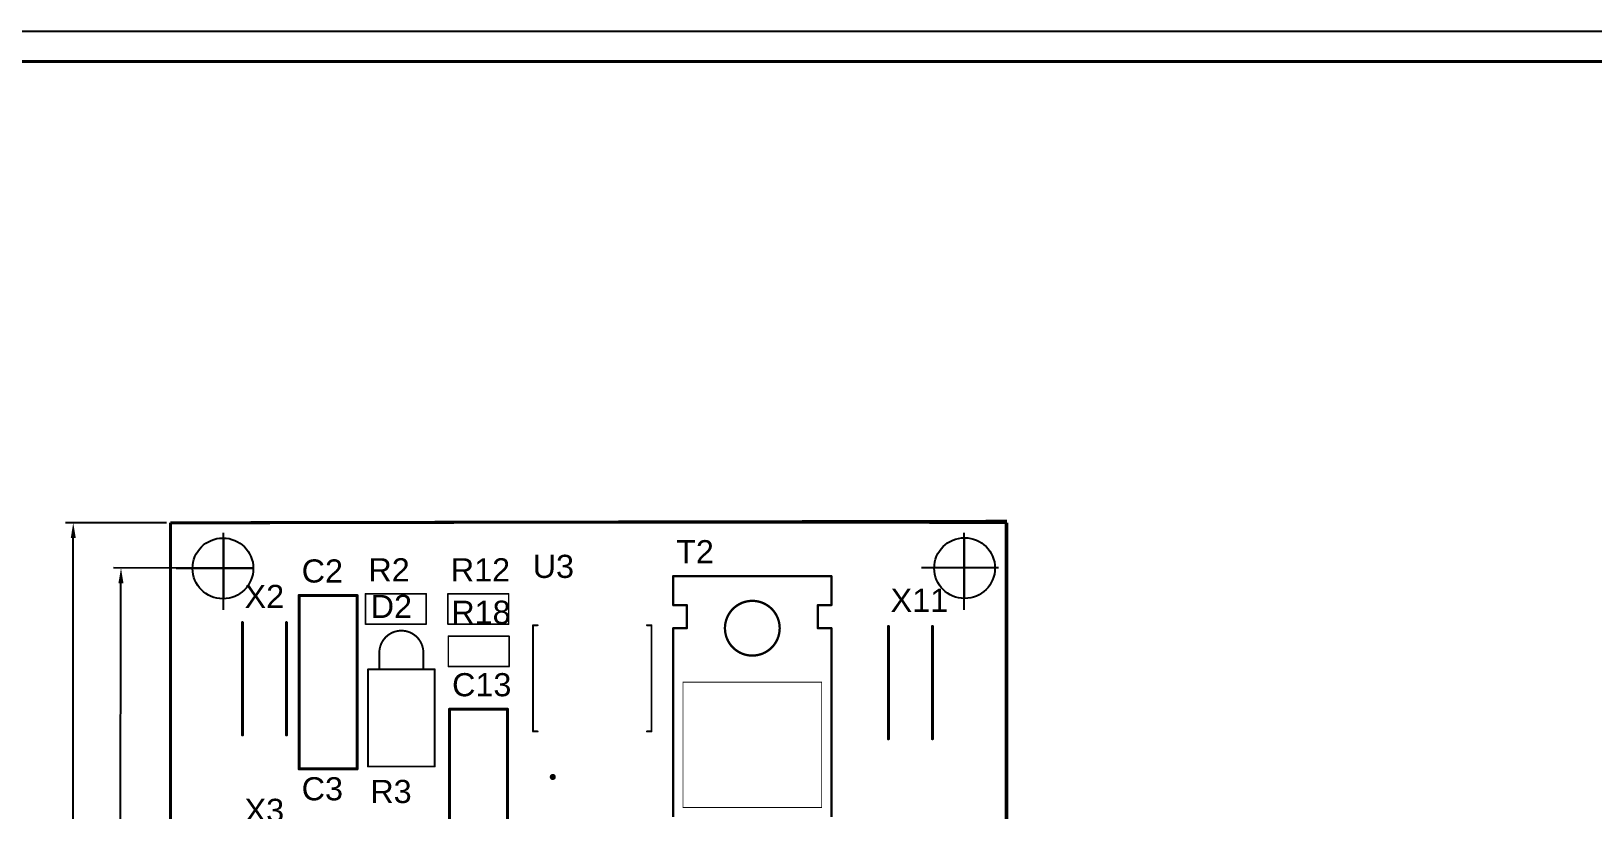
# Model space of a CAD drawing. Header units: millimetres. Extents: x 2232 to 4099, y 1467 to 2074.
# Drawn here: x 3387.5 to 3644.6, y 1932.8 to 2061.1 of the extents above; entities that cross this region are included whole.
import ezdxf

# ---------------------------------------------------------------- set-up
doc = ezdxf.new("R2010")
doc.units = ezdxf.units.MM
doc.linetypes.add('штрихпунктирная', pattern=[25.4, 12.7, -6.35, 0, -6.35])
doc.layers.get('Defpoints').update_dxf_attribs({"color": 5})
doc.layers.add('3-размеры', color=6, linetype='Continuous')
doc.layers.add('KONTUR', color=7, linetype='Continuous')
doc.layers.add('Основная', color=7, linetype='Continuous', lineweight=40)
doc.styles.add('ESKD', font='standarteskd.shx', dxfattribs={"width": 0.8, "oblique": 15})
doc.styles.get("Standard").update_dxf_attribs({"font": 'arial.ttf'})
doc.dimstyles.new('ISO-25', dxfattribs={"dimtxt": 2.5, "dimasz": 2.5, "dimexe": 1.25, "dimexo": 0.625, "dimtad": 1, "dimtxsty": 'Standard', "dimcen": 2.5, "dimadec": 0, "dimazin": 0, "dimtfac": 1, "dimtmove": 0, "dimatfit": 3, "dimfxl": 1, "dimarcsym": 0})

# ---------------------------------------------------------------- blocks, each defined once
blk = doc.blocks.new('*D20')
at = {"layer": '3-размеры', "color": 0, "lineweight": -2, "transparency": 16777216}
for p, q in [((3418.55, 1972.6), (3401.03, 1972.63)), ((3401.76, 1603.18), (3402.28, 1970.12)), ((3418.02, 1600.66), (3400.5, 1600.69))]:
    blk.add_line(p, q, dxfattribs=at)
at = {"layer": '3-размеры', "color": 0, "transparency": 16777216}
for points in [[(3401.86, 1970.13), (3402.69, 1970.12), (3402.28, 1972.62)], [(3401.34, 1603.18), (3402.17, 1603.18), (3401.75, 1600.68)]]:
    blk.add_solid(points, dxfattribs=at)
at = {"layer": 'Defpoints', "color": 0, "transparency": 16777216}
for p in [(3402.28, 1972.62), (3419.17, 1972.6), (3418.65, 1600.66)]:
    blk.add_point(p, dxfattribs=at)
at = {"layer": '3-размеры', "color": 0, "lineweight": 30, "transparency": 16777216, "insert": (3398.89, 1786.66), "char_height": 5, "attachment_point": 5, "rotation": 89.919, "style": 'ESKD'}
blk.add_mtext('145*', dxfattribs=at)
blk = doc.blocks.new('*D21')
at = {"layer": '3-размеры', "color": 0, "lineweight": -2, "transparency": 16777216}
for p, q in [((3409.78, 1980.07), (3393.17, 1980.07)), ((3394.42, 1595.07), (3394.42, 1977.57)), ((3409.78, 1592.57), (3393.17, 1592.57))]:
    blk.add_line(p, q, dxfattribs=at)
at = {"layer": '3-размеры', "color": 0, "transparency": 16777216}
for points in [[(3394.01, 1977.57), (3394.84, 1977.57), (3394.42, 1980.07)], [(3394.01, 1595.07), (3394.84, 1595.07), (3394.42, 1592.57)]]:
    blk.add_solid(points, dxfattribs=at)
at = {"layer": 'Defpoints', "color": 0, "transparency": 16777216}
for p in [(3394.42, 1980.07), (3410.41, 1980.07), (3410.41, 1592.57)]:
    blk.add_point(p, dxfattribs=at)
at = {"layer": '3-размеры', "color": 0, "lineweight": 30, "transparency": 16777216, "insert": (3391.3, 1786.32), "char_height": 5, "attachment_point": 5, "rotation": 90, "style": 'ESKD'}
blk.add_mtext('150*', dxfattribs=at)

msp = doc.modelspace()

# ---------------------------------------------------------------- linework, layer by layer
for p, q in [((3410.409, 1980.069), (3410.409, 1605.069)), ((3535.409, 1980.069), (3410.409, 1980.069)), ((3535.409, 1980.069), (3547.909, 1980.069)), ((3547.909, 1980.069), (3547.909, 1592.569))]:
    msp.add_line(p, q)
at = {"linetype": 'штрихпунктирная'}
for p, q in [((3419.175, 1965.735), (3419.175, 1979.658)), ((3541.138, 1965.743), (3541.138, 1979.666)), ((3411.346, 1972.601), (3425.572, 1972.601)), ((3534.069, 1972.717), (3548.295, 1972.717))]:
    msp.add_line(p, q, dxfattribs=at)
at = {"color": 0}
for p, q in [((3419.175, 1977.563), (3419.175, 1967.565)), ((3541.138, 1977.61), (3541.138, 1967.61)), ((3424.067, 1972.601), (3414.067, 1972.608)), ((3536.185, 1972.717), (3546.183, 1972.717))]:
    msp.add_line(p, q, dxfattribs=at)
for points, const_width in [([(3548.159, 1980.319), (3410.409, 1980.069)], 0.5), ([(3410.409, 1592.569), (3410.409, 1980.069)], 0.5), ([(3548.159, 1592.569), (3548.159, 1980.069)], 0.5), ([(3493.213, 1971.279), (3519.248, 1971.279)], 0.381), ([(3493.213, 1966.517), (3493.213, 1971.279)], 0.381), ([(3519.248, 1966.517), (3519.248, 1971.279)], 0.381), ([(3431.618, 1968.104), (3441.143, 1968.104)], 0.5), ([(3431.618, 1939.529), (3431.618, 1968.104)], 0.5), ([(3441.143, 1939.529), (3441.143, 1968.104)], 0.5), ([(3442.533, 1963.382), (3442.533, 1968.382)], 0.25), ([(3442.533, 1968.382), (3452.533, 1968.382)], 0.25), ([(3452.533, 1963.382), (3452.533, 1968.382)], 0.25), ([(3456.105, 1963.382), (3456.105, 1968.382)], 0.25), ([(3456.105, 1968.382), (3466.105, 1968.382)], 0.25), ([(3466.105, 1963.382), (3466.105, 1968.382)], 0.25), ([(3493.213, 1966.517), (3495.435, 1966.517)], 0.381), ([(3495.435, 1962.707), (3495.435, 1966.517)], 0.381), ([(3517.025, 1962.707), (3517.025, 1966.517)], 0.381), ([(3517.025, 1966.517), (3519.248, 1966.517)], 0.381), ([(3422.278, 1945.129), (3422.278, 1963.629)], 0.5), ([(3422.518, 1959.629), (3422.518, 1963.629)], 0.025), ([(3429.288, 1959.629), (3429.288, 1963.629)], 0.025), ([(3429.528, 1945.129), (3429.528, 1963.629)], 0.5), ([(3442.533, 1963.382), (3452.533, 1963.382)], 0.25), ([(3456.105, 1963.382), (3466.105, 1963.382)], 0.25), ([(3470.128, 1945.702), (3470.128, 1963.202)], 0.318), ([(3470.128, 1963.202), (3470.878, 1963.202)], 0.318), ([(3488.878, 1963.202), (3489.628, 1963.202)], 0.318), ([(3489.628, 1945.702), (3489.628, 1963.202)], 0.318), ([(3493.213, 1931.592), (3493.213, 1962.707)], 0.381), ([(3493.213, 1962.707), (3495.435, 1962.707)], 0.381), ([(3517.025, 1962.707), (3519.248, 1962.707)], 0.381), ([(3519.248, 1931.592), (3519.248, 1962.707)], 0.381), ([(3528.641, 1944.494), (3528.641, 1962.994)], 0.5), ([(3528.881, 1958.994), (3528.881, 1962.994)], 0.025), ([(3535.65, 1958.994), (3535.65, 1962.994)], 0.025), ([(3535.89, 1944.494), (3535.89, 1962.994)], 0.5), ([(3422.278, 1959.629), (3422.518, 1959.629)], 0.025), ([(3429.288, 1959.629), (3429.528, 1959.629)], 0.025), ([(3456.185, 1956.397), (3456.185, 1961.397)], 0.25), ([(3456.185, 1961.397), (3466.185, 1961.397)], 0.25), ([(3466.185, 1956.397), (3466.185, 1961.397)], 0.25), ([(3444.821, 1955.927), (3444.821, 1958.677)], 0.318), ([(3452.07, 1955.927), (3452.07, 1958.677)], 0.318), ([(3528.641, 1958.994), (3528.881, 1958.994)], 0.025), ([(3535.65, 1958.994), (3535.89, 1958.994)], 0.025), ([(3442.945, 1939.927), (3442.945, 1955.927)], 0.318), ([(3442.945, 1955.927), (3453.945, 1955.927)], 0.318), ([(3453.945, 1939.927), (3453.945, 1955.927)], 0.318), ([(3456.185, 1956.397), (3466.185, 1956.397)], 0.25), ([(3494.8, 1953.817), (3517.66, 1953.817)], 0.127), ([(3494.8, 1933.179), (3494.8, 1953.817)], 0.127), ([(3517.66, 1933.179), (3517.66, 1953.817)], 0.127), ([(3456.383, 1949.372), (3465.908, 1949.372)], 0.5), ([(3456.383, 1920.797), (3456.383, 1949.372)], 0.5), ([(3465.908, 1920.797), (3465.908, 1949.372)], 0.5), ([(3470.128, 1945.702), (3470.878, 1945.702)], 0.318), ([(3488.878, 1945.702), (3489.628, 1945.702)], 0.318), ([(3431.618, 1939.529), (3441.143, 1939.529)], 0.5), ([(3442.945, 1939.927), (3453.945, 1939.927)], 0.318), ([(3494.8, 1933.179), (3517.66, 1933.179)], 0.127)]:
    msp.add_lwpolyline(points, dxfattribs=dict(const_width=const_width))
for points, const_width in [([(3493.118, 1971.279, 1), (3493.308, 1971.279, 1)], 0.191), ([(3493.118, 1971.279, 1), (3493.308, 1971.279, 1)], 0.191), ([(3519.153, 1971.279, 1), (3519.343, 1971.279, 1)], 0.191), ([(3519.153, 1971.279, 1), (3519.343, 1971.279, 1)], 0.191), ([(3431.618, 1967.979, 1), (3431.618, 1968.229, 1)], 0.25), ([(3431.618, 1967.979, 1), (3431.618, 1968.229, 1)], 0.25), ([(3441.143, 1967.979, 1), (3441.143, 1968.229, 1)], 0.25), ([(3441.143, 1967.979, 1), (3441.143, 1968.229, 1)], 0.25), ([(3442.471, 1968.382, 1), (3442.595, 1968.382, 1)], 0.125), ([(3442.471, 1968.382, 1), (3442.595, 1968.382, 1)], 0.125), ([(3452.47, 1968.382, 1), (3452.595, 1968.382, 1)], 0.125), ([(3452.47, 1968.382, 1), (3452.595, 1968.382, 1)], 0.125), ([(3456.043, 1968.382, 1), (3456.168, 1968.382, 1)], 0.125), ([(3456.043, 1968.382, 1), (3456.168, 1968.382, 1)], 0.125), ([(3466.043, 1968.382, 1), (3466.168, 1968.382, 1)], 0.125), ([(3466.043, 1968.382, 1), (3466.168, 1968.382, 1)], 0.125), ([(3510.739, 1962.707, 1), (3501.722, 1962.707, 1)], 0.381), ([(3493.118, 1966.517, 1), (3493.308, 1966.517, 1)], 0.191), ([(3493.118, 1966.517, 1), (3493.308, 1966.517, 1)], 0.191), ([(3495.34, 1966.517, 1), (3495.531, 1966.517, 1)], 0.191), ([(3495.34, 1966.517, 1), (3495.531, 1966.517, 1)], 0.191), ([(3516.93, 1966.517, 1), (3517.121, 1966.517, 1)], 0.191), ([(3516.93, 1966.517, 1), (3517.121, 1966.517, 1)], 0.191), ([(3519.153, 1966.517, 1), (3519.343, 1966.517, 1)], 0.191), ([(3519.153, 1966.517, 1), (3519.343, 1966.517, 1)], 0.191), ([(3422.278, 1963.504, 1), (3422.278, 1963.754, 1)], 0.25), ([(3422.518, 1963.623, 1), (3422.518, 1963.636, 1)], 0.0125), ([(3429.288, 1963.623, 1), (3429.288, 1963.636, 1)], 0.0125), ([(3429.528, 1963.504, 1), (3429.528, 1963.754, 1)], 0.25), ([(3442.471, 1963.382, 1), (3442.595, 1963.382, 1)], 0.125), ([(3442.471, 1963.382, 1), (3442.595, 1963.382, 1)], 0.125), ([(3452.47, 1963.382, 1), (3452.595, 1963.382, 1)], 0.125), ([(3452.47, 1963.382, 1), (3452.595, 1963.382, 1)], 0.125), ([(3456.043, 1963.382, 1), (3456.168, 1963.382, 1)], 0.125), ([(3456.043, 1963.382, 1), (3456.168, 1963.382, 1)], 0.125), ([(3466.043, 1963.382, 1), (3466.168, 1963.382, 1)], 0.125), ([(3466.043, 1963.382, 1), (3466.168, 1963.382, 1)], 0.125), ([(3470.128, 1963.123, 1), (3470.128, 1963.281, 1)], 0.159), ([(3470.128, 1963.123, 1), (3470.128, 1963.281, 1)], 0.159), ([(3470.878, 1963.123, 1), (3470.878, 1963.281, 1)], 0.159), ([(3488.878, 1963.123, 1), (3488.878, 1963.281, 1)], 0.159), ([(3489.628, 1963.123, 1), (3489.628, 1963.281, 1)], 0.159), ([(3489.628, 1963.123, 1), (3489.628, 1963.281, 1)], 0.159), ([(3493.118, 1962.707, 1), (3493.308, 1962.707, 1)], 0.191), ([(3493.118, 1962.707, 1), (3493.308, 1962.707, 1)], 0.191), ([(3495.34, 1962.707, 1), (3495.531, 1962.707, 1)], 0.191), ([(3495.34, 1962.707, 1), (3495.531, 1962.707, 1)], 0.191), ([(3501.627, 1962.707, 1), (3501.817, 1962.707, 1)], 0.191), ([(3510.644, 1962.707, 1), (3510.834, 1962.707, 1)], 0.191), ([(3516.93, 1962.707, 1), (3517.121, 1962.707, 1)], 0.191), ([(3516.93, 1962.707, 1), (3517.121, 1962.707, 1)], 0.191), ([(3519.153, 1962.707, 1), (3519.343, 1962.707, 1)], 0.191), ([(3519.153, 1962.707, 1), (3519.343, 1962.707, 1)], 0.191), ([(3528.641, 1962.869, 1), (3528.641, 1963.119, 1)], 0.25), ([(3528.881, 1962.988, 1), (3528.881, 1963.001, 1)], 0.0125), ([(3535.65, 1962.988, 1), (3535.65, 1963.001, 1)], 0.0125), ([(3535.89, 1962.869, 1), (3535.89, 1963.119, 1)], 0.25), ([(3422.278, 1959.623, 1), (3422.278, 1959.636, 1)], 0.0125), ([(3422.518, 1959.623, 1), (3422.518, 1959.636, 1)], 0.0125), ([(3422.518, 1959.623, 1), (3422.518, 1959.636, 1)], 0.0125), ([(3429.288, 1959.623, 1), (3429.288, 1959.636, 1)], 0.0125), ([(3429.288, 1959.623, 1), (3429.288, 1959.636, 1)], 0.0125), ([(3429.528, 1959.623, 1), (3429.528, 1959.636, 1)], 0.0125), ([(3456.123, 1961.397, 1), (3456.248, 1961.397, 1)], 0.125), ([(3456.123, 1961.397, 1), (3456.248, 1961.397, 1)], 0.125), ([(3466.123, 1961.397, 1), (3466.248, 1961.397, 1)], 0.125), ([(3466.123, 1961.397, 1), (3466.248, 1961.397, 1)], 0.125), ([(3444.821, 1958.598, 1), (3444.821, 1958.756, 1)], 0.159), ([(3444.82, 1958.597, 1), (3444.82, 1958.756, 1)], 0.159), ([(3452.07, 1958.598, 1), (3452.07, 1958.756, 1)], 0.159), ([(3452.07, 1958.597, 1), (3452.07, 1958.756, 1)], 0.159), ([(3528.641, 1958.988, 1), (3528.641, 1959.001, 1)], 0.0125), ([(3528.881, 1958.988, 1), (3528.881, 1959.001, 1)], 0.0125), ([(3528.881, 1958.988, 1), (3528.881, 1959.001, 1)], 0.0125), ([(3535.65, 1958.988, 1), (3535.65, 1959.001, 1)], 0.0125), ([(3535.65, 1958.988, 1), (3535.65, 1959.001, 1)], 0.0125), ([(3535.89, 1958.988, 1), (3535.89, 1959.001, 1)], 0.0125), ([(3442.945, 1955.847, 1), (3442.945, 1956.006, 1)], 0.159), ([(3442.945, 1955.847, 1), (3442.945, 1956.006, 1)], 0.159), ([(3444.821, 1955.847, 1), (3444.821, 1956.006, 1)], 0.159), ([(3452.07, 1955.847, 1), (3452.07, 1956.006, 1)], 0.159), ([(3453.945, 1955.847, 1), (3453.945, 1956.006, 1)], 0.159), ([(3453.945, 1955.847, 1), (3453.945, 1956.006, 1)], 0.159), ([(3456.123, 1956.397, 1), (3456.248, 1956.397, 1)], 0.125), ([(3456.123, 1956.397, 1), (3456.248, 1956.397, 1)], 0.125), ([(3466.123, 1956.397, 1), (3466.248, 1956.397, 1)], 0.125), ([(3466.123, 1956.397, 1), (3466.248, 1956.397, 1)], 0.125), ([(3494.769, 1953.817, 1), (3494.832, 1953.817, 1)], 0.0635), ([(3494.769, 1953.817, 1), (3494.832, 1953.817, 1)], 0.0635), ([(3517.629, 1953.817, 1), (3517.692, 1953.817, 1)], 0.0635), ([(3517.629, 1953.817, 1), (3517.692, 1953.817, 1)], 0.0635), ([(3456.383, 1949.247, 1), (3456.383, 1949.497, 1)], 0.25), ([(3456.383, 1949.247, 1), (3456.383, 1949.497, 1)], 0.25), ([(3465.908, 1949.247, 1), (3465.908, 1949.497, 1)], 0.25), ([(3465.908, 1949.247, 1), (3465.908, 1949.497, 1)], 0.25), ([(3422.278, 1945.004, 1), (3422.278, 1945.254, 1)], 0.25), ([(3429.528, 1945.004, 1), (3429.528, 1945.254, 1)], 0.25), ([(3470.128, 1945.622, 1), (3470.128, 1945.781, 1)], 0.159), ([(3470.128, 1945.622, 1), (3470.128, 1945.781, 1)], 0.159), ([(3470.878, 1945.622, 1), (3470.878, 1945.781, 1)], 0.159), ([(3488.878, 1945.622, 1), (3488.878, 1945.781, 1)], 0.159), ([(3489.628, 1945.622, 1), (3489.628, 1945.781, 1)], 0.159), ([(3489.628, 1945.622, 1), (3489.628, 1945.781, 1)], 0.159), ([(3528.641, 1944.369, 1), (3528.641, 1944.619, 1)], 0.25), ([(3535.89, 1944.369, 1), (3535.89, 1944.619, 1)], 0.25), ([(3431.618, 1939.404, 1), (3431.618, 1939.654, 1)], 0.25), ([(3431.618, 1939.404, 1), (3431.618, 1939.654, 1)], 0.25), ([(3441.143, 1939.404, 1), (3441.143, 1939.654, 1)], 0.25), ([(3441.143, 1939.404, 1), (3441.143, 1939.654, 1)], 0.25), ([(3442.945, 1939.848, 1), (3442.945, 1940.006, 1)], 0.159), ([(3442.945, 1939.848, 1), (3442.945, 1940.006, 1)], 0.159), ([(3453.945, 1939.848, 1), (3453.945, 1940.006, 1)], 0.159), ([(3453.945, 1939.848, 1), (3453.945, 1940.006, 1)], 0.159), ([(3473.378, 1938.452, 1), (3473.378, 1937.952, 1)], 0.5), ([(3473.378, 1938.327, 1), (3473.378, 1938.577, 1)], 0.25), ([(3473.378, 1937.827, 1), (3473.378, 1938.077, 1)], 0.25), ([(3494.769, 1933.179, 1), (3494.832, 1933.179, 1)], 0.0635), ([(3494.769, 1933.179, 1), (3494.832, 1933.179, 1)], 0.0635), ([(3517.629, 1933.179, 1), (3517.692, 1933.179, 1)], 0.0635), ([(3517.629, 1933.179, 1), (3517.692, 1933.179, 1)], 0.0635)]:
    msp.add_lwpolyline(points, format="xyb", close=True, dxfattribs=dict(const_width=const_width))
at = {"const_width": 0.318}
msp.add_lwpolyline([(3444.82, 1958.677, -1), (3452.07, 1958.677)], format="xyb", dxfattribs=at)
for centre in [(3419.067, 1972.564), (3541.184, 1972.61)]:
    msp.add_circle(centre, 5)
at = {"layer": 'KONTUR'}
msp.add_line((3258.169, 2061.057), (4099.169, 2061.057), dxfattribs=at)
at = {"layer": 'Основная'}
msp.add_line((4094.169, 2056.057), (3278.169, 2056.057), dxfattribs=at)

# ---------------------------------------------------------------- texts
for s, p in [('T2', (3493.689, 1973.407)), ('U3', (3470.067, 1970.994)), ('C2', (3432.031, 1970.232)), ('R2', (3443.016, 1970.422)), ('R12', (3456.589, 1970.422)), ('X2', (3422.633, 1966.041)), ('D2', (3443.397, 1964.39)), ('R18', (3456.669, 1963.437)), ('X11', (3528.995, 1965.406)), ('C13', (3456.796, 1951.499)), ('C3', (3432.031, 1934.354)), ('R3', (3443.334, 1933.91)), ('X3', (3422.633, 1930.798))]:
    msp.add_text(s, height=3.81).set_placement(p)

# ---------------------------------------------------------------- dimensions: what is measured, and where the dimension line sits
at = {"layer": '3-размеры', "lineweight": 30}
dim = msp.add_linear_dim(base=(3394.423, 1980.069), p1=(3410.409, 1592.569), p2=(3410.409, 1980.069), angle=90, text='150*', dimstyle='ISO-25', override={"dimtxt": 5, "dimtxsty": 'ESKD'}, dxfattribs=at)
dim.commit()
dim.dimension.update_dxf_attribs({"geometry": '*D21', "text_midpoint": (3391.298, 1786.319)})
dim = msp.add_aligned_dim(p1=(3418.649, 1600.661), p2=(3419.175, 1972.601), distance=16.894, text='145*', dimstyle='ISO-25', override={"dimtxt": 5, "dimtxsty": 'ESKD'}, dxfattribs=at)
dim.commit()
dim.dimension.update_dxf_attribs({"geometry": '*D20', "text_midpoint": (3398.893, 1786.659)})

doc.saveas('drawing.dxf')
